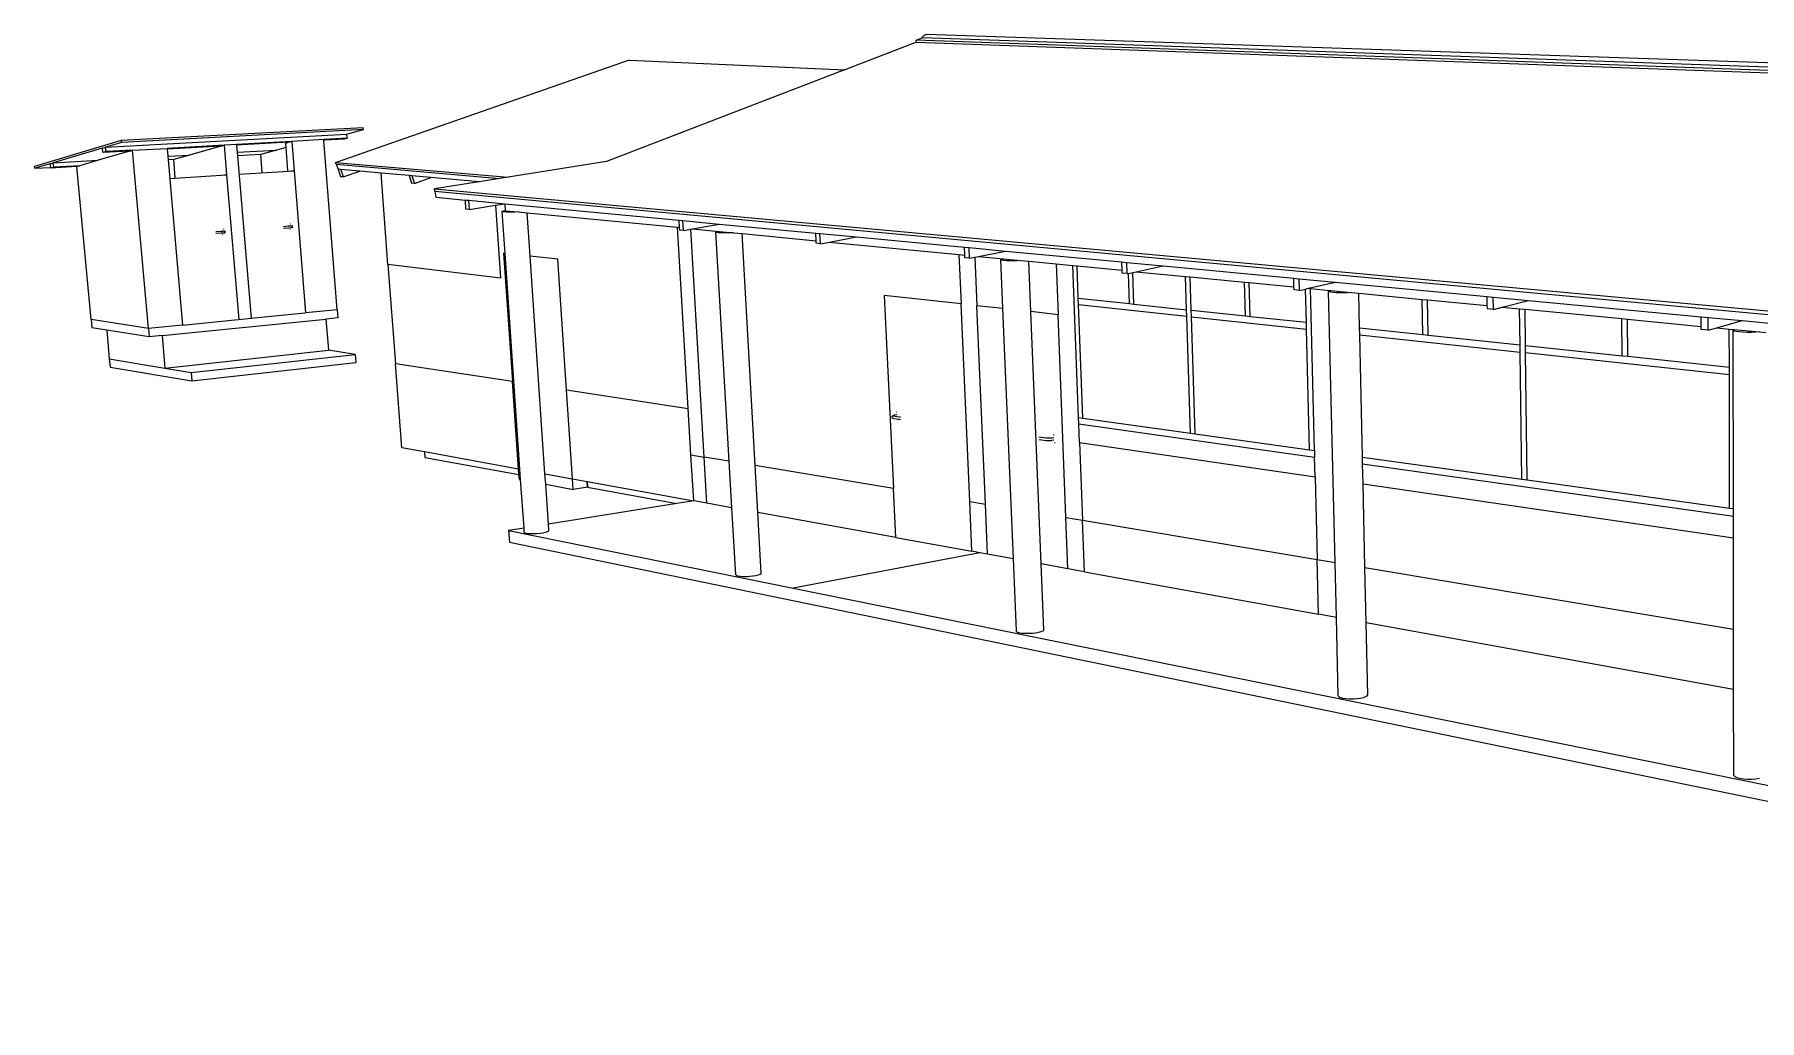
# Model space of a CAD drawing. Header units: metres. Extents: x -291 to 269, y -86 to 81.
# Drawn here: x -291.5 to -0.2, y -85.9 to 80.6 of the extents above; entities that cross this region are included whole.
import ezdxf

# ---------------------------------------------------------------- set-up
doc = ezdxf.new("R2010")
doc.units = ezdxf.units.M

msp = doc.modelspace()

# ---------------------------------------------------------------- linework, layer by layer
for p, q in [((-142.52, 79.26), (-154.65, 74.59)), ((-142.61, 79.6), (-141.57, 80)), ((-142.52, 79.26), (-142.61, 79.6)), ((246.52, 65.8), (-142.61, 79.6)), ((-142.52, 79.26), (246.52, 65.24)), ((-141.57, 80), (-141.49, 80.16)), ((247.14, 66.51), (-141.57, 80)), ((-141.49, 80.16), (-141.39, 80.29)), ((-141.39, 80.29), (-141.28, 80.41)), ((-141.28, 80.41), (-141.15, 80.49)), ((-141.15, 80.49), (-141.01, 80.54)), ((-141.01, 80.54), (-140.86, 80.56)), ((247.6, 67.47), (-140.86, 80.56)), ((-240.62, 58.97), (-191.14, 76.23)), ((-191.14, 76.23), (-191, 76.22)), ((-191, 76.23), (-154.65, 74.59)), ((-191, 76.22), (-191, 76.23)), ((-191, 76.22), (-154.68, 74.58)), ((-154.68, 74.58), (-194.88, 59.12)), ((-154.65, 74.59), (-154.68, 74.58)), ((-235.96, 64.8), (-276.81, 62.64)), ((-235.91, 64.52), (-276.75, 62.34)), ((-238.76, 63.73), (-235.91, 64.52)), ((-235.91, 64.52), (-235.96, 64.8)), ((-276.81, 62.64), (-291.47, 58.26)), ((-280.02, 61.37), (-288.34, 58.89)), ((-280.02, 61.37), (-279.5, 61.52)), ((-279.89, 60.62), (-280.02, 61.37)), ((-279.5, 61.52), (-238.76, 63.73)), ((-276.75, 62.34), (-279.5, 61.52)), ((-279.37, 60.78), (-279.5, 61.52)), ((-276.75, 62.34), (-276.81, 62.64)), ((-274.93, 61.02), (-269.09, 61.34)), ((-259.46, 61.88), (-269.09, 61.34)), ((-269.09, 61.34), (-269.08, 61.22)), ((-259.99, 61.73), (-269.08, 61.22)), ((-269.08, 61.22), (-268.97, 60)), ((-259.99, 61.73), (-265.32, 60.21)), ((-259.99, 61.73), (-259.46, 61.88)), ((-257.35, 61.99), (-259.46, 61.88)), ((-259.46, 61.88), (-259.03, 56.84)), ((-248.04, 62.51), (-257.35, 61.99)), ((-257.35, 61.99), (-257.34, 61.87)), ((-248.57, 62.36), (-257.34, 61.87)), ((-257.34, 61.87), (-257.24, 60.67)), ((-249.05, 61.48), (-250.59, 61.05)), ((-249.1, 62.21), (-248.57, 62.36)), ((-249.1, 62.21), (-249.05, 61.48)), ((-249.05, 61.48), (-248.73, 57.55)), ((-248.57, 62.36), (-248.04, 62.51)), ((-242.64, 62.81), (-248.04, 62.51)), ((-248.04, 62.51), (-247.64, 57.55)), ((-238.64, 63.03), (-242.64, 62.81)), ((-242.63, 62.69), (-242.64, 62.81)), ((-242.53, 62.7), (-242.63, 62.69)), ((-242.62, 62.67), (-242.63, 62.69)), ((-242.62, 62.67), (-242.53, 62.7)), ((-240.37, 34.07), (-242.62, 62.67)), ((-239.18, 62.88), (-242.53, 62.7)), ((-238.64, 63.03), (-239.18, 62.88)), ((-238.64, 63.03), (-238.76, 63.73)), ((-288.84, 58.74), (-291.42, 57.97)), ((-288.84, 58.74), (-288.34, 58.89)), ((-288.73, 58.13), (-288.84, 58.74)), ((-284.31, 58.27), (-288.71, 58.01)), ((-288.34, 58.89), (-280.7, 59.33)), ((-288.21, 58.16), (-288.34, 58.89)), ((-283.81, 58.41), (-288.21, 58.16)), ((-284.31, 58.27), (-283.81, 58.41)), ((-281.92, 32.43), (-284.31, 58.27)), ((-280.7, 59.33), (-283.81, 58.41)), ((-275.45, 60.87), (-280.7, 59.33)), ((-275.45, 60.87), (-279.89, 60.62)), ((-279.37, 60.78), (-279.89, 60.62)), ((-274.93, 61.02), (-279.37, 60.78)), ((-275.45, 60.87), (-274.93, 61.02)), ((-272.24, 30.94), (-274.93, 61.02)), ((-268.97, 60), (-265.32, 60.21)), ((-268.97, 60), (-268.92, 59.4)), ((-267.97, 59.45), (-268.92, 59.4)), ((-268.92, 59.4), (-266.48, 31.5)), ((-265.32, 60.21), (-267.97, 59.45)), ((-267.7, 56.36), (-267.97, 59.45)), ((-257.24, 60.67), (-250.59, 61.05)), ((-257.24, 60.67), (-257.19, 60.08)), ((-253.28, 60.31), (-257.19, 60.08)), ((-257.19, 60.08), (-254.9, 32.64)), ((-250.59, 61.05), (-253.28, 60.31)), ((-253.03, 57.28), (-253.28, 60.31)), ((-240.62, 58.97), (-211.48, 56.48)), ((-240.51, 58.64), (-240.62, 58.97)), ((-240.51, 58.64), (-212.87, 56.26)), ((-240.51, 58.64), (-240.22, 57.8)), ((-194.88, 59.12), (-211.48, 56.48)), ((-291.42, 57.97), (-291.47, 58.26)), ((-291.42, 57.97), (-288.73, 58.13)), ((-288.71, 58.01), (-288.73, 58.13)), ((-288.21, 58.16), (-288.71, 58.01)), ((-268.64, 56.23), (-259.03, 56.84)), ((-268.64, 56.23), (-259.03, 56.84)), ((-259.47, 56.88), (-259.03, 56.84)), ((-259.03, 56.84), (-256.97, 32.44)), ((-256.93, 56.97), (-247.64, 57.55)), ((-256.93, 56.97), (-247.64, 57.55)), ((-248.08, 57.59), (-247.64, 57.55)), ((-247.64, 57.55), (-245.7, 33.54)), ((-239.76, 57.76), (-240.22, 57.8)), ((-240.22, 57.8), (-239.8, 56.54)), ((-239.34, 56.5), (-239.8, 56.54)), ((-239.76, 57.76), (-239.34, 56.5)), ((-236.56, 57.48), (-239.76, 57.76)), ((-239.34, 56.5), (-236.56, 57.48)), ((-232.95, 57.16), (-236.56, 57.48)), ((-231.78, 41.7), (-232.95, 57.16)), ((-228.23, 56.75), (-232.95, 57.16)), ((-227.74, 56.71), (-228.23, 56.75)), ((-228.23, 56.75), (-227.81, 55.46)), ((-227.32, 55.42), (-227.81, 55.46)), ((-227.74, 56.71), (-227.32, 55.42)), ((-224.53, 56.42), (-227.74, 56.71)), ((-227.32, 55.42), (-224.53, 56.42)), ((-216.36, 55.7), (-224.53, 56.42)), ((-216.36, 55.7), (-223.92, 54.5)), ((-212.87, 56.26), (-216.36, 55.7)), ((-211.48, 56.48), (-212.87, 56.26)), ((-223.92, 54.5), (194.37, 16.17)), ((-223.86, 54.1), (-223.92, 54.5)), ((-223.86, 54.1), (-223.71, 53.09)), ((-223.86, 54.1), (194.34, 15.45)), ((-223.71, 53.09), (-218.72, 52.61)), ((-218.72, 52.61), (-218.15, 52.56)), ((-218.61, 51.06), (-218.72, 52.61)), ((-218.04, 51.01), (-218.15, 52.56)), ((-218.15, 52.56), (-212.07, 51.99)), ((-218.04, 51.01), (-218.61, 51.06)), ((-218.04, 51.01), (-213.64, 51.73)), ((-213.64, 51.73), (-212.07, 51.99)), ((-213.64, 51.73), (-212.78, 39.43)), ((-212.51, 50.68), (-212.46, 50.72)), ((-212.43, 50.64), (-212.51, 50.68)), ((-212.02, 43.6), (-212.51, 50.68)), ((-212.46, 50.72), (-212.26, 50.77)), ((-212.2, 50.6), (-212.43, 50.64)), ((-212.26, 50.77), (-211.93, 50.81)), ((-211.85, 50.58), (-212.2, 50.6)), ((-212.07, 51.99), (-212.05, 51.98)), ((-212.05, 51.98), (-211.97, 50.81)), ((-212.05, 51.98), (-182.62, 49.2)), ((-211.97, 50.81), (-211.93, 50.81)), ((-211.93, 50.81), (-209.79, 50.6)), ((-211.93, 50.81), (-211.93, 50.81)), ((-211.4, 50.57), (-211.85, 50.58)), ((-210.89, 50.57), (-211.4, 50.57)), ((-210.34, 50.58), (-210.89, 50.57)), ((-209.79, 50.6), (-210.34, 50.58)), ((-209.79, 50.6), (-209.79, 50.6)), ((-209.79, 50.6), (-208.26, 50.45)), ((-207.76, 43.13), (-208.26, 50.45)), ((-208.26, 50.45), (-182.91, 48)), ((-260.02, 47.3), (-260.88, 47.23)), ((-259.95, 47.01), (-260.85, 46.94)), ((-259.74, 47.32), (-260.02, 47.3)), ((-259.59, 47.03), (-259.95, 47.01)), ((-259.62, 47.33), (-259.74, 47.32)), ((-259.73, 46.8), (-259.69, 46.8)), ((-259.65, 47.41), (-259.47, 47.38)), ((-259.63, 47.72), (-259.59, 47.71)), ((-259.57, 47.33), (-259.62, 47.33)), ((-259.55, 47.04), (-259.59, 47.03)), ((-259.53, 47.34), (-259.57, 47.33)), ((-259.5, 47.04), (-259.55, 47.04)), ((-259.49, 47.34), (-259.53, 47.34)), ((-259.47, 47.05), (-259.5, 47.04)), ((-259.46, 47.35), (-259.49, 47.34)), ((-259.48, 47.34), (-259.49, 47.32)), ((-259.48, 47.34), (-259.48, 47.34)), ((-259.47, 47.38), (-259.44, 47.38)), ((-259.44, 47.05), (-259.47, 47.05)), ((-259.42, 47.36), (-259.46, 47.35)), ((-259.44, 47.35), (-259.46, 47.35)), ((-259.44, 47.38), (-259.42, 47.38)), ((-259.42, 47.36), (-259.44, 47.35)), ((-259.41, 47.06), (-259.44, 47.05)), ((-259.36, 47.36), (-259.42, 47.38)), ((-259.39, 47.06), (-259.41, 47.06)), ((-259.39, 47.06), (-259.34, 47.08)), ((-259.36, 47.36), (-259.35, 47.36)), ((-259.35, 47.36), (-259.34, 47.35)), ((-259.29, 47.3), (-259.34, 47.35)), ((-259.32, 47.09), (-259.34, 47.08)), ((-259.32, 47.09), (-259.28, 47.14)), ((-259.27, 47.22), (-259.29, 47.3)), ((-259.28, 47.15), (-259.27, 47.22)), ((-259.28, 47.14), (-259.28, 47.15)), ((-248.61, 48.17), (-249.43, 48.11)), ((-248.55, 47.88), (-249.4, 47.82)), ((-248.34, 48.19), (-248.61, 48.17)), ((-248.19, 47.91), (-248.55, 47.88)), ((-248.21, 48.2), (-248.34, 48.19)), ((-248.33, 47.68), (-248.29, 47.68)), ((-248.25, 48.27), (-248.07, 48.25)), ((-248.23, 48.58), (-248.19, 48.58)), ((-248.16, 48.21), (-248.21, 48.2)), ((-248.14, 47.91), (-248.19, 47.91)), ((-248.12, 48.21), (-248.16, 48.21)), ((-248.1, 47.92), (-248.14, 47.91)), ((-248.09, 48.21), (-248.12, 48.21)), ((-248.06, 47.92), (-248.1, 47.92)), ((-248.06, 48.22), (-248.09, 48.21)), ((-248.07, 48.21), (-248.09, 48.19)), ((-248.08, 48.21), (-248.08, 48.21)), ((-248.08, 48.21), (-248.08, 48.21)), ((-248.07, 48.25), (-248.05, 48.25)), ((-248.04, 48.22), (-248.06, 48.22)), ((-248.03, 47.93), (-248.06, 47.92)), ((-248.05, 48.25), (-248.03, 48.25)), ((-248.02, 48.23), (-248.05, 48.22)), ((-248.02, 48.23), (-248.04, 48.22)), ((-247.97, 48.23), (-248.03, 48.25)), ((-248.01, 47.93), (-248.03, 47.93)), ((-248, 47.94), (-248.01, 47.93)), ((-248, 47.94), (-247.94, 47.96)), ((-247.97, 48.23), (-247.95, 48.23)), ((-247.95, 48.23), (-247.94, 48.22)), ((-247.9, 48.17), (-247.94, 48.22)), ((-247.93, 47.96), (-247.94, 47.96)), ((-247.93, 47.96), (-247.89, 48.02)), ((-247.87, 48.1), (-247.9, 48.17)), ((-247.89, 48.02), (-247.88, 48.02)), ((-247.88, 48.02), (-247.87, 48.1)), ((-181.09, 17.4), (-182.91, 48)), ((-182.91, 48), (-182.55, 47.97)), ((-182.62, 49.2), (-181.97, 49.14)), ((-182.55, 47.97), (-182.62, 49.2)), ((-182.52, 47.54), (-182.55, 47.97)), ((-181.87, 47.48), (-182.52, 47.54)), ((-181.87, 47.48), (-181.97, 49.14)), ((-181.97, 49.14), (-175.83, 48.56)), ((-181.87, 47.48), (-180.65, 47.7)), ((-180.65, 47.7), (-180.34, 47.75)), ((-178.38, 9.21), (-180.65, 47.7)), ((-180.34, 47.75), (-175.83, 48.56)), ((-180.34, 47.75), (-175.88, 47.32)), ((-176.4, 47.17), (-176.38, 47.22)), ((-176.28, 47.12), (-176.4, 47.17)), ((-174.18, 8.51), (-176.4, 47.17)), ((-176.38, 47.22), (-176.2, 47.27)), ((-176.01, 47.09), (-176.28, 47.12)), ((-176.2, 47.27), (-175.89, 47.32)), ((-175.62, 47.06), (-176.01, 47.09)), ((-175.89, 47.32), (-175.88, 47.32)), ((-175.88, 47.32), (-173.43, 47.09)), ((-175.83, 48.56), (-159.56, 47.03)), ((-175.13, 47.05), (-175.62, 47.06)), ((-174.58, 47.05), (-175.13, 47.05)), ((-174, 47.06), (-174.58, 47.05)), ((-173.43, 47.09), (-174, 47.06)), ((-173.43, 47.09), (-173.43, 47.09)), ((-173.43, 47.09), (-171.96, 46.94)), ((-169.76, 7.77), (-171.96, 46.94)), ((-171.96, 46.94), (-159.49, 45.74)), ((-159.56, 47.03), (-158.84, 46.96)), ((-159.49, 45.74), (-159.56, 47.03)), ((-158.75, 45.23), (-158.84, 46.96)), ((-158.84, 46.96), (-152.69, 46.38)), ((-159.47, 45.3), (-159.49, 45.74)), ((-158.75, 45.23), (-159.47, 45.3)), ((-158.75, 45.23), (-157.22, 45.52)), ((-157.22, 45.52), (-152.69, 46.38)), ((-157.22, 45.52), (-135.38, 43.41)), ((-152.69, 46.38), (-134.43, 44.65)), ((-134.43, 44.65), (-133.65, 44.58)), ((-134.37, 43.31), (-134.43, 44.65)), ((-133.57, 42.77), (-133.65, 44.58)), ((-133.65, 44.58), (-127.51, 44)), ((-132.04, 43.08), (-127.51, 44)), ((-127.51, 44), (-107.87, 42.15)), ((-212.78, 39.43), (-231.78, 41.7)), ((-231.78, 41.7), (-230.51, 24.96)), ((-212.02, 43.6), (-212.25, 43.63)), ((-212.25, 43.63), (-210.75, 21.94)), ((-209.5, 7.14), (-212.02, 43.6)), ((-203.08, 42.61), (-207.76, 43.13)), ((-205.27, 6.37), (-207.76, 43.13)), ((-201.61, 20.54), (-203.08, 42.61)), ((-135.38, 43.41), (-135.02, 35.06)), ((-135.38, 43.41), (-134.37, 43.31)), ((-134.35, 42.85), (-134.37, 43.31)), ((-133.57, 42.77), (-134.35, 42.85)), ((-133.57, 42.77), (-132.7, 42.95)), ((-132.7, 42.95), (-132.04, 43.08)), ((-132.7, 42.95), (-132.35, 34.77)), ((-132.04, 43.08), (-127.87, 42.68)), ((-128.3, 42.56), (-128.16, 42.62)), ((-128.28, 42.5), (-128.3, 42.56)), ((-127.95, 34.28), (-128.3, 42.56)), ((-128.1, 42.44), (-128.28, 42.5)), ((-128.16, 42.62), (-127.87, 42.68)), ((-127.77, 42.4), (-128.1, 42.44)), ((-127.87, 42.68), (-124.96, 42.4)), ((-127.87, 42.68), (-127.87, 42.68)), ((-127.32, 42.37), (-127.77, 42.4)), ((-126.77, 42.35), (-127.32, 42.37)), ((-126.17, 42.35), (-126.77, 42.35)), ((-125.55, 42.37), (-126.17, 42.35)), ((-124.96, 42.4), (-125.55, 42.37)), ((-124.96, 42.4), (-124.96, 42.4)), ((-124.96, 42.4), (-123.58, 42.26)), ((-123.23, 33.76), (-123.58, 42.26)), ((-123.58, 42.26), (-118.96, 41.82)), ((-118.96, 41.82), (-118.63, 33.25)), ((-118.96, 41.82), (-116.14, 41.54)), ((-115.16, 15.86), (-116.14, 41.54)), ((-116.14, 41.54), (-115.41, 41.47)), ((-115.21, 36.03), (-115.41, 41.47)), ((-115.41, 41.47), (-107.82, 40.74)), ((-107.87, 42.15), (-107.02, 42.07)), ((-107.82, 40.74), (-107.87, 42.15)), ((-106.96, 40.18), (-107.02, 42.07)), ((-107.02, 42.07), (-100.91, 41.49)), ((-105.43, 40.51), (-100.91, 41.49)), ((-100.91, 41.49), (-78.84, 39.4)), ((-107.8, 40.26), (-107.82, 40.74)), ((-106.96, 40.18), (-107.8, 40.26)), ((-106.96, 40.18), (-106.75, 40.22)), ((-106.75, 40.22), (-106.01, 40.38)), ((-106.57, 35.11), (-106.75, 40.22)), ((-106.01, 40.38), (-105.43, 40.51)), ((-105.83, 35.03), (-106.01, 40.38)), ((-105.43, 40.51), (-97.1, 39.7)), ((-96.92, 34.09), (-97.1, 39.7)), ((-97.1, 39.7), (-96.33, 39.63)), ((-96.16, 34.01), (-96.33, 39.63)), ((-96.33, 39.63), (-87.13, 38.74)), ((-86.97, 33.04), (-87.13, 38.74)), ((-87.13, 38.74), (-86.34, 38.66)), ((-86.17, 32.96), (-86.34, 38.66)), ((-86.34, 38.66), (-78.8, 37.93)), ((-78.84, 39.4), (-77.91, 39.32)), ((-78.8, 37.93), (-78.84, 39.4)), ((-78.79, 37.43), (-78.8, 37.93)), ((-77.86, 37.34), (-77.91, 39.32)), ((-77.91, 39.32), (-71.86, 38.74)), ((-76.34, 37.7), (-71.86, 38.74)), ((-71.86, 38.74), (-46.17, 36.32)), ((-135.02, 35.06), (-148.01, 36.5)), ((-148.01, 36.5), (-146.42, 3.87)), ((-133.54, 1.72), (-135.02, 35.06)), ((-115.21, 36.03), (-106.57, 35.11)), ((-115.17, 34.94), (-115.21, 36.03)), ((-106.57, 35.11), (-105.83, 35.03)), ((-105.83, 35.03), (-96.92, 34.09)), ((-77.86, 37.34), (-78.79, 37.43)), ((-77.86, 37.34), (-76.83, 37.58)), ((-76.83, 37.58), (-76.34, 37.7)), ((-76.69, 31.96), (-76.83, 37.58)), ((-76.34, 37.7), (-76.01, 37.66)), ((-75.33, 10.33), (-76.01, 37.66)), ((-76.01, 37.66), (-72.77, 37.35)), ((-72.94, 37.19), (-72.85, 37.26)), ((-72.85, 37.12), (-72.94, 37.19)), ((-71.85, -8.6), (-72.94, 37.19)), ((-72.85, 37.26), (-72.77, 37.28)), ((-72.6, 37.05), (-72.85, 37.12)), ((-72.77, 37.28), (-72.77, 37.35)), ((-72.77, 37.35), (-72.59, 37.33)), ((-72.77, 37.28), (-72.6, 37.33)), ((-72.6, 37.33), (-72.59, 37.33)), ((-72.2, 37), (-72.6, 37.05)), ((-72.59, 37.33), (-69.11, 37)), ((-71.67, 36.96), (-72.2, 37)), ((-71.05, 36.94), (-71.67, 36.96)), ((-70.39, 36.94), (-71.05, 36.94)), ((-69.73, 36.96), (-70.39, 36.94)), ((-69.12, 37), (-69.73, 36.96)), ((-69.11, 37), (-69.12, 37)), ((-69.11, 37), (-67.85, 36.87)), ((-67.85, 36.87), (-57.12, 35.84)), ((-67.72, 31.01), (-67.85, 36.87)), ((-57.01, 29.88), (-57.12, 35.84)), ((-57.12, 35.84), (-56.25, 35.75)), ((-56.14, 29.78), (-56.25, 35.75)), ((-56.25, 35.75), (-46.15, 34.78)), ((-46.17, 36.32), (-45.14, 36.22)), ((-46.15, 34.78), (-46.17, 36.32)), ((-45.11, 34.15), (-45.14, 36.22)), ((-45.14, 36.22), (-39.22, 35.66)), ((-43.62, 34.53), (-39.22, 35.66)), ((-39.22, 35.66), (-10.02, 32.9)), ((-272.24, 30.94), (-281.92, 32.43)), ((-281.92, 32.43), (-281.79, 31.01)), ((-269.94, 29.71), (-242.25, 32.49)), ((-266.48, 31.5), (-257.67, 32.37)), ((-257.67, 32.37), (-256.97, 32.44)), ((-256.97, 32.44), (-254.9, 32.64)), ((-254.9, 32.64), (-246.38, 33.48)), ((-246.38, 33.48), (-245.7, 33.54)), ((-240.37, 34.07), (-245.7, 33.54)), ((-240.26, 32.69), (-242.25, 32.49)), ((-242.25, 32.49), (-241.83, 27.23)), ((-240.37, 34.07), (-240.26, 32.69)), ((-127.95, 34.28), (-132.35, 34.77)), ((-130.89, 1.27), (-132.35, 34.77)), ((-126.18, -7.98), (-127.95, 34.28)), ((-118.63, 33.25), (-123.23, 33.76)), ((-121.51, -8.82), (-123.23, 33.76)), ((-117.3, -1), (-118.63, 33.25)), ((-114.44, 15.76), (-115.17, 34.94)), ((-115.17, 34.94), (-96.89, 32.98)), ((-96.89, 32.98), (-96.92, 34.09)), ((-96.26, 13.24), (-96.89, 32.98)), ((-96.16, 34.01), (-86.97, 33.04)), ((-96.12, 32.9), (-96.16, 34.01)), ((-95.5, 13.13), (-96.12, 32.9)), ((-96.12, 32.9), (-76.66, 30.81)), ((-86.97, 33.04), (-86.17, 32.96)), ((-86.17, 32.96), (-76.69, 31.96)), ((-46.14, 34.25), (-46.15, 34.78)), ((-45.11, 34.15), (-46.14, 34.25)), ((-45.11, 34.15), (-43.62, 34.53)), ((-43.62, 34.53), (-40.69, 34.25)), ((-40.61, 28.14), (-40.69, 34.25)), ((-40.69, 34.25), (-39.78, 34.16)), ((-39.7, 28.05), (-39.78, 34.16)), ((-39.78, 34.16), (-23.44, 32.58)), ((-23.39, 26.32), (-23.44, 32.58)), ((-23.44, 32.58), (-22.48, 32.49)), ((-22.43, 26.22), (-22.48, 32.49)), ((-22.48, 32.49), (-10.01, 31.28)), ((-10.02, 32.9), (-8.87, 32.8)), ((-10.01, 31.28), (-10.02, 32.9)), ((-8.87, 30.61), (-8.87, 32.8)), ((-8.87, 32.8), (-3.13, 32.25)), ((-7.41, 31.03), (-3.13, 32.25)), ((-3.13, 32.25), (29.35, 29.19)), ((-279.28, 30.62), (-281.79, 31.01)), ((-279.28, 30.62), (-278.84, 25.82)), ((-272.11, 29.49), (-279.28, 30.62)), ((-266.48, 31.5), (-272.24, 30.94)), ((-272.24, 30.94), (-272.11, 29.49)), ((-269.94, 29.71), (-272.11, 29.49)), ((-269.94, 29.71), (-269.45, 24.24)), ((-76.66, 30.81), (-76.69, 31.96)), ((-76.15, 10.44), (-76.66, 30.81)), ((-67.72, 31.01), (-57.01, 29.88)), ((-67.69, 29.84), (-67.72, 31.01)), ((-67.69, 29.84), (-40.6, 26.93)), ((-67.23, 9.21), (-67.69, 29.84)), ((-57.01, 29.88), (-56.14, 29.78)), ((-56.14, 29.78), (-40.61, 28.14)), ((-10.01, 30.73), (-10.01, 31.28)), ((-8.87, 30.61), (-10.01, 30.73)), ((-8.87, 30.61), (-7.41, 31.03)), ((-7.41, 31.03), (-5.29, 30.82)), ((-5.27, 24.41), (-5.29, 30.82)), ((-5.29, 30.82), (-4.44, 30.74)), ((-4.64, 30.56), (-4.63, 30.65)), ((-4.46, 30.48), (-4.64, 30.56)), ((-4.6, 0.51), (-4.64, 30.56)), ((-4.63, 30.65), (-4.44, 30.74)), ((-4.11, 30.4), (-4.46, 30.48)), ((-4.44, 30.74), (-0.19, 30.33)), ((-4.44, 30.74), (-4.44, 30.74)), ((-3.59, 30.33), (-4.11, 30.4)), ((-2.97, 30.29), (-3.59, 30.33)), ((-2.26, 30.26), (-2.97, 30.29)), ((-1.53, 30.26), (-2.26, 30.26)), ((-0.82, 30.28), (-1.53, 30.26)), ((-0.19, 30.33), (-0.82, 30.28)), ((-0.19, 30.33), (-0.19, 30.33)), ((-0.19, 30.33), (0.89, 30.23)), ((-269.45, 24.24), (-241.83, 27.23)), ((-265.03, 23.5), (-237.33, 26.55)), ((-237.33, 26.55), (-241.83, 27.23)), ((-237.33, 26.55), (-237.22, 25.16)), ((-40.6, 26.93), (-40.61, 28.14)), ((-40.31, 5.47), (-40.6, 26.93)), ((-39.69, 26.84), (-39.7, 28.05)), ((-39.7, 28.05), (-23.39, 26.32)), ((-39.4, 5.34), (-39.69, 26.84)), ((-39.69, 26.84), (-5.27, 23.14)), ((-23.39, 26.32), (-22.43, 26.22)), ((-22.43, 26.22), (-5.27, 24.41)), ((-278.84, 25.82), (-278.71, 24.41)), ((-278.84, 25.82), (-269.45, 24.24)), ((-278.71, 24.41), (-264.91, 22.05)), ((-269.45, 24.24), (-265.03, 23.5)), ((-265.03, 23.5), (-264.91, 22.05)), ((-264.91, 22.05), (-237.22, 25.16)), ((-229.43, 10.76), (-230.51, 24.96)), ((-210.75, 21.94), (-230.51, 24.96)), ((-5.27, 23.14), (-5.27, 24.41)), ((-209.73, 7.18), (-210.75, 21.94)), ((-200.61, 5.53), (-201.61, 20.54)), ((-201.61, 20.54), (-181.09, 17.4)), ((-5.23, 0.6), (-5.27, 23.14)), ((-180.62, 9.59), (-181.09, 17.4)), ((-146.67, 15.97), (-146.65, 16.08)), ((-146.67, 15.97), (-146.67, 15.96)), ((-146.64, 15.86), (-146.67, 15.96)), ((-146.65, 16.08), (-146.59, 16.16)), ((-146.57, 15.79), (-146.64, 15.86)), ((-146.58, 16.17), (-146.59, 16.16)), ((-146.56, 16.18), (-146.58, 16.17)), ((-146.57, 15.79), (-146.56, 15.77)), ((-146.52, 16.2), (-146.56, 16.18)), ((-146.56, 15.77), (-146.54, 15.76)), ((-146.54, 15.76), (-146.5, 15.75)), ((-146.52, 16.2), (-146.44, 16.22)), ((-146.42, 15.74), (-146.5, 15.75)), ((-146.4, 16.23), (-146.44, 16.22)), ((-146.44, 16.15), (-146.4, 16.14)), ((-146.42, 15.74), (-146.38, 15.73)), ((-146.41, 16.16), (-146.41, 16.15)), ((-146.41, 16.16), (-146.4, 16.14)), ((-146.41, 16.15), (-146.39, 16.14)), ((-146.35, 16.25), (-146.4, 16.23)), ((-146.4, 16.14), (-146.4, 16.14)), ((-146.4, 16.14), (-146.39, 16.14)), ((-146.39, 16.14), (-145.9, 16.07)), ((-146.38, 15.73), (-145.51, 15.6)), ((-146.3, 16.26), (-146.35, 16.25)), ((-146.24, 16.27), (-146.3, 16.26)), ((-145.82, 16.33), (-146.24, 16.27)), ((-145.83, 16.77), (-145.92, 16.76)), ((-145.9, 16.07), (-145.42, 16)), ((-145.61, 15.5), (-145.7, 15.48)), ((-145.51, 15.6), (-145.24, 15.56)), ((-145.42, 16), (-145.26, 15.98)), ((-115.12, 14.8), (-115.16, 15.86)), ((-115.16, 15.86), (-114.44, 15.76)), ((-115.12, 14.8), (-75.31, 9.2)), ((-115, 11.65), (-115.12, 14.8)), ((-114.44, 15.76), (-96.26, 13.24)), ((-120.62, 12.38), (-121.86, 12.56)), ((-120.6, 11.95), (-121.84, 12.13)), ((-120.57, 12.38), (-120.62, 12.38)), ((-120.55, 11.94), (-120.6, 11.95)), ((-120.51, 12.37), (-120.57, 12.38)), ((-120.49, 11.94), (-120.55, 11.94)), ((-120.44, 12.37), (-120.51, 12.37)), ((-120.43, 11.94), (-120.49, 11.94)), ((-120.37, 12.37), (-120.44, 12.37)), ((-120.35, 11.93), (-120.43, 11.94)), ((-120.29, 12.37), (-120.37, 12.37)), ((-120.28, 11.93), (-120.35, 11.93)), ((-120.21, 12.37), (-120.29, 12.37)), ((-120.2, 11.93), (-120.28, 11.93)), ((-120.13, 12.37), (-120.21, 12.37)), ((-120.12, 11.94), (-120.2, 11.93)), ((-120.05, 12.38), (-120.13, 12.37)), ((-120.03, 11.94), (-120.12, 11.94)), ((-119.97, 12.38), (-120.05, 12.38)), ((-119.95, 11.95), (-120.03, 11.94)), ((-119.89, 12.39), (-119.97, 12.38)), ((-119.88, 11.96), (-119.95, 11.95)), ((-119.82, 12.4), (-119.89, 12.39)), ((-119.8, 11.97), (-119.88, 11.96)), ((-119.75, 12.41), (-119.82, 12.4)), ((-119.73, 11.98), (-119.8, 11.97)), ((-119.34, 12.47), (-119.75, 12.41)), ((-119.32, 12.04), (-119.73, 11.98)), ((-119.35, 12.94), (-119.44, 12.92)), ((-115, 11.65), (-75.22, 5.86)), ((-115, 11.65), (-114.5, -1.47)), ((-96.26, 13.24), (-95.5, 13.13)), ((-95.5, 13.13), (-76.15, 10.44)), ((-225.6, 10.06), (-229.43, 10.76)), ((-225.6, 10.06), (-225.54, 9.15)), ((-209.73, 7.18), (-225.6, 10.06)), ((-225.54, 9.15), (-209.66, 6.24)), ((-180.62, 9.59), (-178.38, 9.21)), ((-180.16, 1.82), (-180.62, 9.59)), ((-177.92, 1.41), (-178.38, 9.21)), ((-174.18, 8.51), (-178.38, 9.21)), ((-119.13, 11.61), (-119.22, 11.59)), ((-76.15, 10.44), (-75.33, 10.33)), ((-75.33, 10.33), (-75.31, 9.2)), ((-75.22, 5.86), (-75.31, 9.2)), ((-67.23, 9.21), (-40.31, 5.47)), ((-67.21, 8.06), (-67.23, 9.21)), ((-209.73, 7.18), (-209.5, 7.14)), ((-209.66, 6.24), (-209.73, 7.18)), ((-209.6, 5.44), (-209.66, 6.24)), ((-209.38, 5.39), (-209.5, 7.14)), ((-205.27, 6.37), (-200.61, 5.53)), ((-205.15, 4.61), (-205.27, 6.37)), ((-173.72, 0.65), (-174.18, 8.51)), ((-146.42, 3.87), (-169.76, 7.77)), ((-169.31, -0.15), (-169.76, 7.77)), ((-75.22, 5.86), (-74.88, -8.1)), ((-67.21, 8.06), (-4.59, -0.75)), ((-67.13, 4.68), (-67.21, 8.06)), ((-209.6, 5.44), (-209.38, 5.39)), ((-208.81, -2.78), (-209.38, 5.39)), ((-205.15, 4.61), (-200.49, 3.75)), ((-204.69, -2.12), (-205.15, 4.61)), ((-200.49, 3.75), (-200.61, 5.53)), ((-200.61, 5.53), (-198.14, 5.08)), ((-198.08, 4.12), (-200.49, 3.75)), ((-198.08, 4.12), (-198.14, 5.08)), ((-198.14, 5.08), (-180.16, 1.82)), ((-198.14, 5.08), (-198.08, 4.12)), ((-198.08, 4.12), (-183.01, 1.36)), ((-146.02, -4.38), (-146.42, 3.87)), ((-67.13, 4.68), (-4.59, -4.44)), ((-66.82, -9.44), (-67.13, 4.68)), ((-40.31, 5.47), (-39.4, 5.34)), ((-39.4, 5.34), (-5.23, 0.6)), ((-183.01, 1.36), (-204.69, -2.12)), ((-180.16, 1.82), (-183.01, 1.36)), ((-177.92, 1.41), (-180.16, 1.82)), ((-173.72, 0.65), (-177.92, 1.41)), ((-173.07, -10.69), (-173.72, 0.65)), ((-133.17, -6.71), (-133.54, 1.72)), ((-133.54, 1.72), (-130.89, 1.27)), ((-130.53, -7.19), (-130.89, 1.27)), ((-5.23, 0.6), (-4.6, 0.51)), ((-4.59, -0.75), (-4.6, 0.51)), ((-208.81, -2.78), (-211.42, -3.2)), ((-208.76, -3.48), (-208.81, -2.78)), ((-204.61, -3.21), (-204.69, -2.12)), ((-146.02, -4.38), (-169.31, -0.15)), ((-168.74, -10.38), (-169.31, -0.15)), ((-116.96, -9.65), (-117.3, -1)), ((-117.3, -1), (-114.5, -1.47)), ((-114.17, -10.15), (-114.5, -1.47)), ((-114.5, -1.47), (-74.88, -8.1)), ((-4.59, -4.44), (-4.59, -0.75)), ((-211.42, -3.2), (-163.36, -12.93)), ((-211.42, -3.2), (-211.28, -5.14)), ((-211.28, -5.14), (180.78, -85.95)), ((-208.76, -3.48), (-208.67, -3.57)), ((-208.67, -3.57), (-208.45, -3.63)), ((-208.45, -3.63), (-208.1, -3.68)), ((-208.1, -3.68), (-207.66, -3.7)), ((-207.66, -3.7), (-207.15, -3.71)), ((-207.15, -3.71), (-206.61, -3.68)), ((-206.61, -3.68), (-206.08, -3.63)), ((-206.08, -3.63), (-205.58, -3.57)), ((-205.58, -3.57), (-205.17, -3.49)), ((-205.17, -3.49), (-204.85, -3.39)), ((-204.85, -3.39), (-204.66, -3.3)), ((-204.66, -3.3), (-204.61, -3.21)), ((-146.02, -4.38), (-133.17, -6.71)), ((-4.57, -19.85), (-4.59, -4.44)), ((-131.85, -6.95), (-163.36, -12.93)), ((-131.85, -6.95), (-133.17, -6.71)), ((-130.53, -7.19), (-131.85, -6.95)), ((-128.38, -7.58), (-130.53, -7.19)), ((-128.39, -7.46), (-128.38, -7.58)), ((-126.18, -7.98), (-128.38, -7.58)), ((-125.67, -20.14), (-126.18, -7.98)), ((-74.65, -17.33), (-74.88, -8.1)), ((-74.88, -8.1), (-71.85, -8.6)), ((-71.62, -17.87), (-71.85, -8.6)), ((-173.07, -10.69), (-172.95, -10.78)), ((-172.95, -10.78), (-172.68, -10.86)), ((-172.68, -10.86), (-172.3, -10.91)), ((-172.3, -10.91), (-171.82, -10.94)), ((-171.82, -10.94), (-171.27, -10.94)), ((-171.27, -10.94), (-170.7, -10.91)), ((-170.7, -10.91), (-170.15, -10.86)), ((-170.15, -10.86), (-169.64, -10.78)), ((-169.64, -10.78), (-169.23, -10.69)), ((-169.23, -10.69), (-168.93, -10.59)), ((-168.93, -10.59), (-168.76, -10.48)), ((-168.76, -10.48), (-168.74, -10.38)), ((-121.06, -20.02), (-121.51, -8.82)), ((-116.96, -9.65), (-121.51, -8.82)), ((-114.17, -10.15), (-116.96, -9.65)), ((-114.17, -10.15), (-74.65, -17.33)), ((-66.82, -9.44), (-4.57, -19.85)), ((-66.61, -18.78), (-66.82, -9.44)), ((-163.36, -12.93), (180.98, -82.62)), ((-71.62, -17.87), (-74.65, -17.33)), ((-125.65, -20.26), (-125.67, -20.14)), ((-125.65, -20.26), (-125.47, -20.37)), ((-125.47, -20.37), (-125.15, -20.46)), ((-122.39, -20.46), (-121.88, -20.37)), ((-121.88, -20.37), (-121.47, -20.26)), ((-121.47, -20.26), (-121.19, -20.14)), ((-121.19, -20.14), (-121.06, -20.02)), ((-71.31, -31.1), (-71.62, -17.87)), ((-4.55, -30.04), (-66.61, -18.78)), ((-66.34, -30.95), (-66.61, -18.78)), ((-4.55, -30.04), (-4.57, -19.85)), ((-125.15, -20.46), (-124.7, -20.53)), ((-124.7, -20.53), (-124.17, -20.56)), ((-124.17, -20.56), (-123.57, -20.56)), ((-123.57, -20.56), (-122.97, -20.53)), ((-122.97, -20.53), (-122.39, -20.46)), ((-71.22, -31.25), (-71.31, -31.1)), ((-71.22, -31.25), (-70.97, -31.38)), ((-70.97, -31.38), (-70.58, -31.49)), ((-70.58, -31.49), (-70.06, -31.56)), ((-70.06, -31.56), (-69.46, -31.6)), ((-69.46, -31.6), (-68.81, -31.6)), ((-68.81, -31.6), (-68.17, -31.57)), ((-68.17, -31.57), (-67.57, -31.49)), ((-67.57, -31.49), (-67.05, -31.38)), ((-67.05, -31.38), (-66.66, -31.25)), ((-66.66, -31.25), (-66.42, -31.11)), ((-66.42, -31.11), (-66.34, -30.95)), ((-4.53, -44.57), (-4.55, -30.04)), ((-4.35, -44.75), (-4.53, -44.57)), ((-4.35, -44.75), (-4, -44.91)), ((-4, -44.91), (-3.51, -45.04)), ((-3.51, -45.04), (-2.89, -45.13)), ((-2.89, -45.13), (-2.2, -45.18)), ((-2.2, -45.18), (-1.49, -45.18)), ((-1.49, -45.18), (-0.8, -45.13)), ((-0.8, -45.13), (-0.18, -45.04))]:
    msp.add_line(p, q)

doc.saveas('drawing.dxf')
